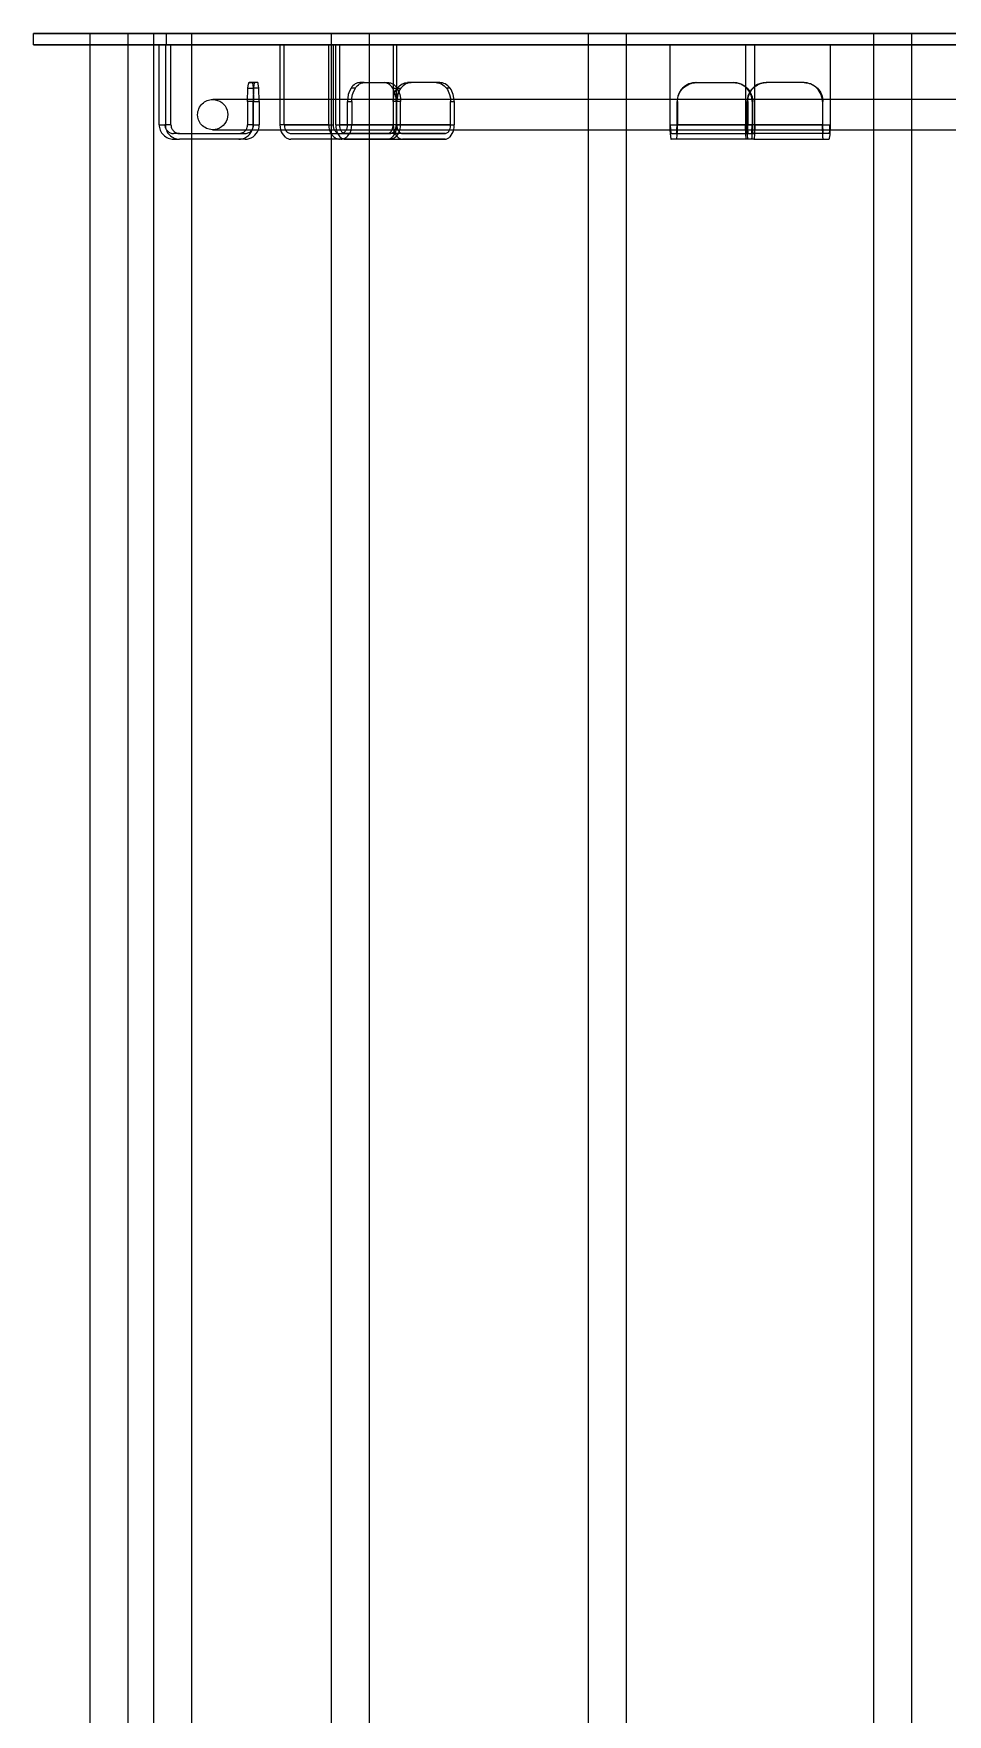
# Model space of a CAD drawing. Header units: millimetres. Extents: x 10366 to 13995, y 24552 to 29685.
# Drawn here: x 12675 to 12917.4, y 26624.6 to 27070.6 of the extents above; entities that cross this region are included whole.
import ezdxf

# ---------------------------------------------------------------- set-up
doc = ezdxf.new("R2010")
doc.units = ezdxf.units.MM
doc.header["$LTSCALE"] = 3
for name, color, linetype in [('Cyan', 120, 'Continuous'), ('Default', 7, 'Continuous'), ('Hidden_lines', 7, 'Continuous')]:
    doc.layers.add(name, color=color, linetype=linetype)

msp = doc.modelspace()

# ---------------------------------------------------------------- linework, layer by layer
at = {"layer": 'Cyan', "color": 0}
for points in [[(12718.52, 27049.08, 0), (12718.54, 27049.49, 0), (12718.61, 27049.91, 0), (12718.71, 27050.31, 0), (12718.85, 27050.67, 0), (12719.03, 27051.04, 0), (12719.24, 27051.38, 0), (12719.48, 27051.69, 0), (12719.75, 27051.97, 0), (12720.04, 27052.22, 0), (12720.36, 27052.45, 0), (12720.69, 27052.64, 0), (12721.03, 27052.8, 0), (12721.39, 27052.92, 0), (12721.76, 27053.01, 0), (12722.14, 27053.06, 0), (12722.52, 27053.08, 0)], [(12722.52, 27053.08, 0), (12722.83, 27053.07, 0), (12723.15, 27053.03, 0), (12723.76, 27052.88, 0)], [(12754.03, 27053.08, 0), (12722.52, 27053.08, 0)], [(12822.19, 27053.08, 0), (12771.37, 27053.08, 0)], [(12866.33, 27053.08, 0), (12832.19, 27053.08, 0)], [(12897.85, 27053.08, 0), (12886.26, 27053.08, 0)], [(12966.01, 27053.08, 0), (12907.85, 27053.08, 0)], [(12722.52, 27045.08, 0), (12722.42, 27045.08, 0), (12722.03, 27045.11, 0), (12721.62, 27045.19, 0), (12721.21, 27045.3, 0), (12720.84, 27045.45, 0), (12720.49, 27045.64, 0), (12720.15, 27045.86, 0), (12719.84, 27046.11, 0), (12719.57, 27046.39, 0), (12719.32, 27046.68, 0), (12719.1, 27047.01, 0), (12718.92, 27047.35, 0), (12718.77, 27047.69, 0), (12718.65, 27048.05, 0), (12718.57, 27048.43, 0), (12718.52, 27049.08, 0)], [(12723.73, 27045.27, 0), (12723.14, 27045.13, 0), (12722.52, 27045.08, 0)], [(12722.52, 27045.08, 0), (12722.52, 27045.08, 0), (12722.52, 27045.08, 0), (12722.52, 27045.08, 0), (12722.52, 27045.08, 0), (12722.52, 27045.08, 0), (12722.52, 27045.08, 0), (12722.52, 27045.08, 0), (12722.52, 27045.08, 0), (12722.52, 27045.08, 0), (12722.52, 27045.08, 0), (12722.53, 27045.08, 0), (12722.57, 27045.08, 0), (12722.73, 27045.08, 0), (12723.38, 27045.08, 0), (12725.95, 27045.08, 0), (12736.42, 27045.08, 0), (12754.03, 27045.08, 0)], [(12771.62, 27045.08, 0), (12822.19, 27045.08, 0)], [(12832.19, 27045.08, 0), (12866.31, 27045.08, 0)], [(12886.24, 27045.08, 0), (12897.85, 27045.08, 0)], [(12907.85, 27045.08, 0), (12966.01, 27045.08, 0)]]:
    msp.add_polyline3d(points, dxfattribs=at)
at = {"layer": 'Default', "color": 0}
for p, q in [((12675.02, 27067.58), (12675.02, 27070.58)), ((12690.02, 26273.58), (12690.02, 27067.58)), ((12700.02, 27067.58), (12700.02, 26273.58)), ((12706.86, 26273.58), (12706.86, 27067.58)), ((12716.86, 27067.58), (12716.86, 26273.58)), ((12740.36, 27067.58), (12740.36, 27053.08)), ((12741.5, 27053.08), (12741.5, 27067.58)), ((12754.03, 26273.58), (12754.03, 27067.58)), ((12764.03, 27067.58), (12764.03, 26273.58)), ((12770.39, 27067.58), (12770.39, 27046.36)), ((12771.37, 27046.36), (12771.37, 27067.58)), ((12822.19, 26273.58), (12822.19, 27067.58)), ((12832.19, 27067.58), (12832.19, 26273.58)), ((12843.9, 27053.08), (12843.9, 27067.58)), ((12863.84, 27067.58), (12863.84, 27056.51)), ((12866.33, 27046.36), (12866.33, 27067.58)), ((12886.26, 27067.58), (12886.26, 27046.36)), ((12897.85, 26273.58), (12897.85, 27067.58)), ((12907.85, 27067.58), (12907.85, 26273.58)), ((12732.17, 27057.58), (12733.66, 27057.58)), ((12732.98, 27057.58), (12732.17, 27057.58)), ((12734.47, 27057.58), (12732.98, 27057.58)), ((12734.76, 27056.12), (12733.26, 27056.12)), ((12774.18, 27057.58), (12775.15, 27057.58)), ((12781.8, 27057.58), (12774.18, 27057.58)), ((12782.77, 27057.58), (12781.8, 27057.58)), ((12785.47, 27056.12), (12784.5, 27056.12)), ((12847.26, 27056.12), (12847.14, 27056.12)), ((12850.79, 27057.58), (12850.67, 27057.58)), ((12850.79, 27057.58), (12860.75, 27057.58)), ((12860.63, 27057.58), (12860.75, 27057.58)), ((12864.16, 27056.12), (12864.28, 27056.12)), ((12865.88, 27056.12), (12865.76, 27056.12)), ((12764.03, 27046.36), (12770.39, 27046.36)), ((12866.33, 27046.36), (12886.26, 27046.36)), ((12716.86, 27044.08), (12731.11, 27044.08)), ((12731.11, 27042.58), (12716.86, 27042.58)), ((12743.24, 27044.08), (12754.03, 27044.08)), ((12743.24, 27044.08), (12754.03, 27044.08)), ((12754.03, 27042.58), (12743.24, 27042.58)), ((12754.03, 27042.58), (12743.24, 27042.58)), ((12764.03, 27042.58), (12768.89, 27042.58)), ((12764.03, 27042.58), (12772.84, 27042.58)), ((12769.48, 27042.58), (12764.03, 27042.58)), ((12768.89, 27042.58), (12784.14, 27042.58)), ((12784.14, 27044.08), (12772.16, 27044.08)), ((12772.84, 27044.08), (12772.16, 27044.08)), ((12772.84, 27044.08), (12784.14, 27044.08)), ((12784.14, 27042.58), (12772.84, 27042.58)), ((12844.09, 27044.08), (12845.5, 27044.08)), ((12845.5, 27042.58), (12844.09, 27042.58)), ((12865.43, 27042.58), (12845.5, 27042.58)), ((12864.61, 27044.08), (12866.02, 27044.08)), ((12866.02, 27042.58), (12864.61, 27042.58)), ((12866.02, 27042.58), (12885.95, 27042.58))]:
    msp.add_line(p, q, dxfattribs=at)
msp.add_polyline3d([(12865.02, 27070.58, 0), (13055.02, 27070.58, 0), (12865.02, 27070.58, 0), (12675.02, 27070.58, 0)], close=True, dxfattribs=at)
for points in [[(13000.72, 27070.58, 0), (12733.65, 27070.58, 0), (12710.31, 27070.58, 0), (12710.26, 27070.58, 0), (12710.25, 27070.58, 0), (12710.24, 27070.58, 0), (12710.24, 27070.58, 0), (12710.24, 27070.58, 0), (12710.24, 27070.58, 0), (12710.24, 27070.58, 0), (12710.24, 27070.58, 0), (12710.24, 27070.58, 0), (12710.24, 27070.58, 0), (12710.24, 27070.58, 0), (12710.24, 27070.58, 0), (12710.24, 27070.58, 0), (12710.24, 27070.58, 0), (12710.24, 27070.58, 0), (12710.25, 27070.58, 0), (12710.26, 27070.58, 0), (12710.31, 27070.58, 0), (12710.51, 27070.58, 0), (12711.33, 27070.58, 0), (12714.76, 27070.58, 0), (12729.32, 27070.58, 0), (12865.02, 27070.58, 0), (12974.46, 27070.58, 0)], [(12690.02, 27067.58, 0), (12677.3, 27067.58, 0), (12675.16, 27067.58, 0), (12675.03, 27067.58, 0), (12675.02, 27067.58, 0), (12675.02, 27067.58, 0), (12675.02, 27067.58, 0), (12675.02, 27067.58, 0), (12675.02, 27067.58, 0), (12675.02, 27067.58, 0), (12675.02, 27067.58, 0), (12675.02, 27067.58, 0), (12675.02, 27067.58, 0), (12675.02, 27067.58, 0), (12675.02, 27067.58, 0), (12675.02, 27067.58, 0), (12675.02, 27067.58, 0), (12675.02, 27067.58, 0), (12675.02, 27067.58, 0), (12675.03, 27067.58, 0), (12675.05, 27067.58, 0), (12675.15, 27067.58, 0), (12675.54, 27067.58, 0), (12677.18, 27067.58, 0), (12684.04, 27067.58, 0), (12713.04, 27067.58, 0), (12865.02, 27067.58, 0)], [(12706.86, 27067.58, 0), (12700.02, 27067.58, 0)], [(12740.36, 27067.58, 0), (12716.86, 27067.58, 0)], [(12754.03, 27067.58, 0), (12716.86, 27067.58, 0)], [(12716.86, 27067.58, 0), (12754.03, 27067.58, 0)], [(12822.19, 27067.58, 0), (12771.37, 27067.58, 0)], [(12822.26, 27067.58, 0), (12771.37, 27067.58, 0)], [(12771.37, 27067.58, 0), (12822.43, 27067.58, 0)], [(12843.9, 27067.58, 0), (12832.19, 27067.58, 0)], [(12866.28, 27067.58, 0), (12832.19, 27067.58, 0)], [(12832.19, 27067.58, 0), (12865.02, 27067.58, 0)], [(12866.33, 27067.58, 0), (12863.84, 27067.58, 0)], [(12865.02, 27067.58, 0), (13025.27, 27067.58, 0), (13054.5, 27067.58, 0), (13054.99, 27067.58, 0), (13055.02, 27067.58, 0), (13055.02, 27067.58, 0), (13055.02, 27067.58, 0), (13055.02, 27067.58, 0), (13055.02, 27067.58, 0), (13055.02, 27067.58, 0), (13055.02, 27067.58, 0), (13055.02, 27067.58, 0), (13055.02, 27067.58, 0), (13055.02, 27067.58, 0), (13055.02, 27067.58, 0), (13055.02, 27067.58, 0), (13055.02, 27067.58, 0), (13055.02, 27067.58, 0), (13055.01, 27067.58, 0), (13054.99, 27067.58, 0), (13054.89, 27067.58, 0), (13054.5, 27067.58, 0), (13052.86, 27067.58, 0), (13040.02, 27067.58, 0)], [(12865.02, 27067.58, 0), (12866.45, 27067.58, 0)], [(12897.85, 27067.58, 0), (12886.26, 27067.58, 0)], [(12886.26, 27067.58, 0), (12898.17, 27067.58, 0)], [(12898, 27067.58, 0), (12886.26, 27067.58, 0)], [(12958.67, 27067.58, 0), (12907.85, 27067.58, 0)], [(12907.85, 27067.58, 0), (12966.32, 27067.58, 0)], [(12966.15, 27067.58, 0), (12907.85, 27067.58, 0)], [(12731.76, 27052.58, 0), (12731.88, 27056.12, 0)], [(12731.88, 27056.12, 0), (12732.02, 27057.23, 0), (12732.06, 27057.39, 0), (12732.09, 27057.5, 0), (12732.11, 27057.54, 0), (12732.12, 27057.55, 0), (12732.13, 27057.56, 0), (12732.14, 27057.57, 0), (12732.15, 27057.58, 0), (12732.15, 27057.58, 0), (12732.15, 27057.58, 0), (12732.16, 27057.58, 0), (12732.16, 27057.58, 0), (12732.17, 27057.58, 0)], [(12732.98, 27057.58, 0), (12732.98, 27057.58, 0), (12732.99, 27057.58, 0), (12732.99, 27057.58, 0), (12733, 27057.58, 0), (12733, 27057.58, 0), (12733.01, 27057.57, 0), (12733.01, 27057.56, 0), (12733.02, 27057.55, 0), (12733.04, 27057.52, 0), (12733.06, 27057.48, 0), (12733.1, 27057.36, 0), (12733.17, 27056.96, 0), (12733.26, 27056.12, 0)], [(12733.26, 27056.12, 0), (12733.38, 27052.58, 0)], [(12734.76, 27056.12, 0), (12734.62, 27057.23, 0), (12734.58, 27057.39, 0), (12734.55, 27057.5, 0), (12734.53, 27057.54, 0), (12734.52, 27057.55, 0), (12734.51, 27057.56, 0), (12734.5, 27057.57, 0), (12734.5, 27057.58, 0), (12734.49, 27057.58, 0), (12734.49, 27057.58, 0), (12734.48, 27057.58, 0), (12734.48, 27057.58, 0), (12734.47, 27057.58, 0)], [(12734.88, 27052.58, 0), (12734.76, 27056.12, 0)], [(12771.49, 27056.12, 0), (12771.78, 27056.46, 0), (12772.1, 27056.77, 0), (12772.43, 27057.02, 0), (12772.78, 27057.23, 0), (12773.13, 27057.39, 0), (12773.49, 27057.5, 0), (12773.84, 27057.56, 0), (12774.18, 27057.58, 0)], [(12781.8, 27057.58, 0), (12782.14, 27057.56, 0), (12782.5, 27057.5, 0), (12782.85, 27057.39, 0), (12783.2, 27057.23, 0), (12783.55, 27057.02, 0), (12783.89, 27056.77, 0), (12784.2, 27056.46, 0), (12784.5, 27056.12, 0)], [(12785.47, 27056.12, 0), (12785.17, 27056.46, 0), (12784.86, 27056.77, 0), (12784.52, 27057.02, 0), (12784.18, 27057.23, 0), (12783.82, 27057.39, 0), (12783.47, 27057.5, 0), (12783.12, 27057.56, 0), (12782.77, 27057.58, 0)], [(12784.5, 27056.12, 0), (12784.76, 27055.73, 0), (12784.99, 27055.32, 0), (12785.34, 27054.42, 0), (12785.55, 27053.49, 0), (12785.61, 27052.58, 0)], [(12786.58, 27052.58, 0), (12786.52, 27053.49, 0), (12786.32, 27054.42, 0), (12785.96, 27055.32, 0), (12785.73, 27055.73, 0), (12785.47, 27056.12, 0)], [(12847.14, 27056.12, 0), (12846.8, 27055.73, 0), (12846.49, 27055.32, 0), (12846.24, 27054.88, 0), (12846.03, 27054.42, 0), (12845.87, 27053.96, 0), (12845.77, 27053.49, 0), (12845.7, 27053.03, 0), (12845.68, 27052.58, 0)], [(12845.8, 27052.58, 0), (12845.82, 27053.03, 0), (12845.89, 27053.49, 0), (12846, 27053.96, 0), (12846.15, 27054.42, 0), (12846.36, 27054.88, 0), (12846.62, 27055.32, 0), (12846.92, 27055.73, 0), (12847.26, 27056.12, 0)], [(12850.67, 27057.58, 0), (12850.22, 27057.56, 0), (12849.76, 27057.5, 0), (12849.29, 27057.39, 0), (12848.83, 27057.23, 0), (12848.38, 27057.02, 0), (12847.94, 27056.77, 0), (12847.53, 27056.46, 0), (12847.14, 27056.12, 0)], [(12847.26, 27056.12, 0), (12847.65, 27056.46, 0), (12848.06, 27056.77, 0), (12848.5, 27057.02, 0), (12848.95, 27057.23, 0), (12849.42, 27057.39, 0), (12849.88, 27057.5, 0), (12850.34, 27057.56, 0), (12850.79, 27057.58, 0)], [(12861.55, 27057.5, 0), (12861.09, 27057.56, 0), (12860.63, 27057.58, 0)], [(12860.75, 27057.58, 0), (12861.2, 27057.56, 0), (12861.66, 27057.5, 0), (12862.13, 27057.39, 0), (12862.59, 27057.23, 0), (12863.04, 27057.02, 0), (12863.48, 27056.77, 0), (12863.9, 27056.46, 0), (12864.28, 27056.12, 0)], [(12864.28, 27056.12, 0), (12864.72, 27055.62, 0), (12865.08, 27055.07, 0)], [(12865.76, 27056.12, 0), (12865.42, 27055.73, 0), (12865.11, 27055.32, 0), (12864.86, 27054.88, 0), (12864.65, 27054.42, 0), (12864.49, 27053.96, 0), (12864.38, 27053.49, 0), (12864.32, 27053.03, 0), (12864.3, 27052.58, 0)], [(12864.42, 27052.58, 0), (12864.44, 27053.03, 0), (12864.51, 27053.49, 0), (12864.62, 27053.96, 0), (12864.77, 27054.42, 0), (12864.98, 27054.88, 0), (12865.24, 27055.32, 0), (12865.54, 27055.73, 0), (12865.88, 27056.12, 0)], [(12866.33, 27056.61, 0), (12865.76, 27056.12, 0)], [(12865.88, 27056.12, 0), (12866.33, 27056.51, 0)], [(12770.39, 27046.36, 0), (12770.44, 27045.68, 0), (12770.57, 27044.97, 0), (12770.79, 27044.29, 0), (12771.11, 27043.69, 0), (12771.3, 27043.43, 0), (12771.5, 27043.2, 0), (12771.72, 27043.01, 0), (12771.94, 27042.85, 0), (12772.17, 27042.73, 0), (12772.4, 27042.65, 0), (12772.62, 27042.6, 0), (12772.84, 27042.58, 0)], [(12771.37, 27046.36, 0), (12771.39, 27045.95, 0), (12771.47, 27045.52, 0), (12771.61, 27045.12, 0), (12771.8, 27044.75, 0), (12771.91, 27044.59, 0), (12772.03, 27044.45, 0), (12772.16, 27044.34, 0), (12772.3, 27044.24, 0), (12772.44, 27044.17, 0), (12772.57, 27044.12, 0), (12772.71, 27044.09, 0), (12772.84, 27044.08, 0)], [(12866.33, 27046.36, 0), (12866.24, 27043.69, 0), (12866.13, 27042.85, 0), (12866.1, 27042.73, 0), (12866.08, 27042.65, 0), (12866.06, 27042.62, 0), (12866.05, 27042.61, 0), (12866.05, 27042.6, 0), (12866.04, 27042.59, 0), (12866.04, 27042.59, 0), (12866.03, 27042.59, 0), (12866.03, 27042.59, 0), (12866.03, 27042.58, 0), (12866.02, 27042.58, 0), (12866.02, 27042.58, 0)], [(12866.2, 27046.36, 0), (12866.15, 27044.75, 0), (12866.09, 27044.24, 0), (12866.07, 27044.17, 0), (12866.05, 27044.12, 0), (12866.04, 27044.1, 0), (12866.04, 27044.1, 0), (12866.04, 27044.09, 0), (12866.03, 27044.09, 0), (12866.03, 27044.09, 0), (12866.03, 27044.09, 0), (12866.03, 27044.08, 0), (12866.02, 27044.08, 0), (12866.02, 27044.08, 0), (12866.02, 27044.08, 0)], [(12886.26, 27046.36, 0), (12886.17, 27043.69, 0), (12886.07, 27042.85, 0), (12886.04, 27042.73, 0), (12886.01, 27042.65, 0), (12886, 27042.62, 0), (12885.99, 27042.61, 0), (12885.98, 27042.6, 0), (12885.97, 27042.59, 0), (12885.97, 27042.59, 0), (12885.97, 27042.59, 0), (12885.96, 27042.59, 0), (12885.96, 27042.58, 0), (12885.96, 27042.58, 0), (12885.95, 27042.58, 0)], [(12729.49, 27044.08, 0), (12729.74, 27044.1, 0), (12730, 27044.14, 0), (12730.26, 27044.22, 0), (12730.52, 27044.33, 0), (12730.76, 27044.47, 0), (12730.99, 27044.65, 0), (12731.2, 27044.85, 0), (12731.37, 27045.08, 0)], [(12729.49, 27042.58, 0), (12729.9, 27042.61, 0), (12730.33, 27042.68, 0)], [(12731.11, 27044.08, 0), (12731.36, 27044.1, 0), (12731.62, 27044.14, 0), (12731.88, 27044.22, 0), (12732.14, 27044.33, 0), (12732.38, 27044.47, 0), (12732.61, 27044.65, 0), (12732.81, 27044.85, 0), (12732.99, 27045.08, 0)], [(12731.11, 27042.58, 0), (12731.64, 27042.62, 0), (12732.17, 27042.74, 0), (12732.71, 27042.94, 0), (12733.22, 27043.23, 0), (12733.69, 27043.61, 0), (12734.09, 27044.05, 0), (12734.42, 27044.55, 0), (12734.66, 27045.08, 0)], [(12740.53, 27045.08, 0), (12740.71, 27044.55, 0), (12740.96, 27044.05, 0), (12741.27, 27043.61, 0), (12741.62, 27043.23, 0), (12741.81, 27043.08, 0), (12742.01, 27042.94, 0), (12742.22, 27042.83, 0), (12742.42, 27042.74, 0), (12742.63, 27042.67, 0), (12742.84, 27042.62, 0), (12743.04, 27042.59, 0), (12743.24, 27042.58, 0)], [(12741.8, 27045.08, 0), (12741.93, 27044.85, 0), (12742.09, 27044.65, 0), (12742.27, 27044.47, 0), (12742.45, 27044.33, 0), (12742.65, 27044.22, 0), (12742.85, 27044.14, 0), (12743.04, 27044.1, 0), (12743.24, 27044.08, 0)], [(12769.48, 27042.58, 0), (12769.73, 27042.6, 0), (12769.98, 27042.64, 0), (12770.24, 27042.72, 0), (12770.5, 27042.83, 0)], [(12784.14, 27044.08, 0), (12784.3, 27044.1, 0), (12784.47, 27044.14, 0), (12784.64, 27044.22, 0), (12784.8, 27044.33, 0), (12784.96, 27044.47, 0), (12785.11, 27044.65, 0), (12785.24, 27044.85, 0), (12785.36, 27045.08, 0)], [(12784.14, 27042.58, 0), (12784.3, 27042.59, 0), (12784.48, 27042.62, 0), (12784.65, 27042.67, 0), (12784.83, 27042.74, 0), (12785, 27042.83, 0), (12785.18, 27042.94, 0), (12785.34, 27043.08, 0), (12785.51, 27043.23, 0), (12785.81, 27043.61, 0), (12786.07, 27044.05, 0), (12786.28, 27044.55, 0), (12786.44, 27045.08, 0)], [(12843.8, 27045.08, 0), (12843.91, 27043.23, 0), (12844, 27042.74, 0), (12844.02, 27042.67, 0), (12844.04, 27042.62, 0), (12844.05, 27042.6, 0), (12844.06, 27042.6, 0), (12844.07, 27042.59, 0), (12844.07, 27042.59, 0), (12844.08, 27042.59, 0), (12844.08, 27042.58, 0), (12844.08, 27042.58, 0), (12844.08, 27042.58, 0), (12844.09, 27042.58, 0)], [(12843.93, 27045.08, 0), (12844, 27044.33, 0), (12844.02, 27044.22, 0), (12844.04, 27044.14, 0), (12844.06, 27044.12, 0), (12844.06, 27044.11, 0), (12844.07, 27044.1, 0), (12844.07, 27044.09, 0), (12844.07, 27044.09, 0), (12844.08, 27044.09, 0), (12844.08, 27044.09, 0), (12844.08, 27044.08, 0), (12844.08, 27044.08, 0), (12844.09, 27044.08, 0)], [(12845.5, 27044.08, 0), (12845.5, 27044.08, 0), (12845.5, 27044.08, 0), (12845.51, 27044.09, 0), (12845.51, 27044.09, 0), (12845.51, 27044.09, 0), (12845.51, 27044.09, 0), (12845.52, 27044.1, 0), (12845.52, 27044.11, 0), (12845.53, 27044.13, 0), (12845.56, 27044.2, 0), (12845.6, 27044.43, 0), (12845.65, 27045.08, 0)], [(12845.5, 27042.58, 0), (12845.5, 27042.58, 0), (12845.5, 27042.58, 0), (12845.51, 27042.58, 0), (12845.51, 27042.59, 0), (12845.51, 27042.59, 0), (12845.52, 27042.59, 0), (12845.52, 27042.6, 0), (12845.53, 27042.6, 0), (12845.54, 27042.62, 0), (12845.55, 27042.64, 0), (12845.57, 27042.7, 0), (12845.62, 27042.88, 0), (12845.7, 27043.51, 0), (12845.79, 27045.08, 0)], [(12864.61, 27042.58, 0), (12864.61, 27042.58, 0), (12864.6, 27042.58, 0), (12864.6, 27042.58, 0), (12864.6, 27042.59, 0), (12864.59, 27042.59, 0), (12864.59, 27042.59, 0), (12864.58, 27042.6, 0), (12864.58, 27042.6, 0), (12864.56, 27042.62, 0), (12864.55, 27042.64, 0), (12864.53, 27042.7, 0), (12864.49, 27042.88, 0), (12864.41, 27043.51, 0), (12864.32, 27045.08, 0)], [(12864.61, 27044.08, 0), (12864.61, 27044.08, 0), (12864.6, 27044.08, 0), (12864.6, 27044.09, 0), (12864.6, 27044.09, 0), (12864.59, 27044.09, 0), (12864.59, 27044.09, 0), (12864.59, 27044.1, 0), (12864.58, 27044.11, 0), (12864.57, 27044.13, 0), (12864.55, 27044.2, 0), (12864.51, 27044.43, 0), (12864.45, 27045.08, 0)]]:
    msp.add_polyline3d(points, dxfattribs=at)
at = {"layer": 'Hidden_lines', "color": 0}
for p, q in [((12690.02, 27067.58), (12690.02, 27070.58)), ((12700.02, 27070.58), (12700.02, 27067.58)), ((12706.86, 27067.58), (12706.86, 27070.58)), ((12710.24, 27067.58), (12710.24, 27070.58)), ((12716.86, 27070.58), (12716.86, 27067.58)), ((12754.03, 27067.58), (12754.03, 27070.58)), ((12764.03, 27070.58), (12764.03, 27067.58)), ((12822.19, 27067.58), (12822.19, 27070.58)), ((12832.19, 27070.58), (12832.19, 27067.58)), ((12897.85, 27067.58), (12897.85, 27070.58)), ((12907.85, 27070.58), (12907.85, 27067.58)), ((12708.34, 27046.36), (12708.34, 27067.58)), ((12709.96, 27067.58), (12709.96, 27046.36)), ((12711.45, 27046.36), (12711.45, 27067.58)), ((12753.31, 27046.36), (12753.31, 27067.58)), ((12754.45, 27067.58), (12754.45, 27046.36)), ((12755.15, 27046.36), (12755.15, 27067.58)), ((12756.13, 27067.58), (12756.13, 27046.36)), ((12731.88, 27056.12), (12733.38, 27056.12)), ((12760.36, 27056.12), (12759.21, 27056.12)), ((12761.5, 27057.58), (12767.98, 27057.58)), ((12762.65, 27057.58), (12761.5, 27057.58)), ((12762.65, 27057.58), (12769.12, 27057.58)), ((12767.98, 27057.58), (12769.12, 27057.58)), ((12770.27, 27056.12), (12771.41, 27056.12)), ((12771.49, 27056.12), (12772.46, 27056.12)), ((12863.84, 27056.51), (12863.84, 27046.36)), ((12879.37, 27057.58), (12869.41, 27057.58)), ((12733.26, 27052.58), (12731.76, 27052.58)), ((12731.76, 27052.58), (12731.76, 27046.36)), ((12733.26, 27046.36), (12733.26, 27052.58)), ((12733.38, 27052.58), (12734.88, 27052.58)), ((12733.38, 27046.36), (12733.38, 27052.58)), ((12734.88, 27052.58), (12734.88, 27046.36)), ((12740.36, 27053.08), (12740.36, 27046.36)), ((12741.5, 27046.36), (12741.5, 27053.08)), ((12758.26, 27052.58), (12759.41, 27052.58)), ((12758.26, 27046.36), (12758.26, 27052.58)), ((12759.41, 27052.58), (12759.41, 27046.36)), ((12771.34, 27052.58), (12770.37, 27052.58)), ((12770.37, 27052.58), (12770.37, 27046.36)), ((12772.36, 27052.58), (12771.22, 27052.58)), ((12771.22, 27052.58), (12771.22, 27046.36)), ((12772.36, 27046.36), (12772.36, 27052.58)), ((12785.61, 27052.58), (12786.58, 27052.58)), ((12785.61, 27046.36), (12785.61, 27052.58)), ((12786.58, 27052.58), (12786.58, 27046.36)), ((12843.9, 27046.36), (12843.9, 27053.08)), ((12845.68, 27052.58), (12845.8, 27052.58)), ((12845.68, 27046.36), (12845.68, 27052.58)), ((12845.8, 27052.58), (12845.8, 27046.36)), ((12864.3, 27046.36), (12864.3, 27052.58)), ((12864.42, 27052.58), (12864.42, 27046.36)), ((12865.62, 27052.58), (12865.62, 27046.36)), ((12865.74, 27046.36), (12865.74, 27052.58)), ((12884.24, 27052.58), (12884.24, 27046.36)), ((12884.36, 27052.58), (12884.24, 27052.58)), ((12884.36, 27046.36), (12884.36, 27052.58)), ((12708.34, 27046.36), (12709.96, 27046.36)), ((12711.45, 27046.36), (12709.84, 27046.36)), ((12733.38, 27046.36), (12731.76, 27046.36)), ((12733.26, 27046.36), (12734.88, 27046.36)), ((12753.31, 27046.36), (12740.36, 27046.36)), ((12741.5, 27046.36), (12754.45, 27046.36)), ((12755.15, 27046.36), (12764.03, 27046.36)), ((12771.37, 27046.36), (12756.13, 27046.36)), ((12785.61, 27046.36), (12770.37, 27046.36)), ((12771.34, 27046.36), (12786.58, 27046.36)), ((12843.9, 27046.36), (12863.84, 27046.36)), ((12845.68, 27046.36), (12865.62, 27046.36)), ((12865.74, 27046.36), (12845.8, 27046.36)), ((12884.36, 27046.36), (12864.42, 27046.36)), ((12713.73, 27044.08), (12712.11, 27044.08)), ((12712.11, 27042.58), (12713.73, 27042.58)), ((12713.73, 27044.08), (12716.86, 27044.08)), ((12716.86, 27042.58), (12713.73, 27042.58)), ((12754.03, 27044.08), (12756.53, 27044.08)), ((12754.03, 27044.08), (12756.19, 27044.08)), ((12756.53, 27042.58), (12754.03, 27042.58)), ((12756.19, 27042.58), (12754.03, 27042.58)), ((12756.53, 27044.08), (12769.48, 27044.08)), ((12764.03, 27042.58), (12756.53, 27042.58)), ((12768.89, 27044.08), (12757.6, 27044.08)), ((12772.16, 27044.08), (12757.6, 27044.08)), ((12757.6, 27042.58), (12764.03, 27042.58)), ((12757.6, 27042.58), (12764.03, 27042.58)), ((12772.16, 27044.08), (12768.89, 27044.08)), ((12845.5, 27044.08), (12865.43, 27044.08)), ((12885.95, 27044.08), (12866.02, 27044.08))]:
    msp.add_line(p, q, dxfattribs=at)
for points in [[(12700.02, 27067.58, 0), (12690.02, 27067.58, 0)], [(12716.86, 27067.58, 0), (12706.86, 27067.58, 0)], [(12771.37, 27067.58, 0), (12740.36, 27067.58, 0)], [(12771.37, 27067.58, 0), (12754.03, 27067.58, 0)], [(12754.03, 27067.58, 0), (12771.37, 27067.58, 0)], [(12832.19, 27067.58, 0), (12822.19, 27067.58, 0)], [(12832.19, 27067.58, 0), (12822.26, 27067.58, 0)], [(12822.43, 27067.58, 0), (12832.19, 27067.58, 0)], [(12863.84, 27067.58, 0), (12843.9, 27067.58, 0)], [(12886.26, 27067.58, 0), (12866.28, 27067.58, 0)], [(12886.26, 27067.58, 0), (12866.33, 27067.58, 0)], [(12866.45, 27067.58, 0), (12886.26, 27067.58, 0)], [(12907.85, 27067.58, 0), (12897.85, 27067.58, 0)], [(12907.85, 27067.58, 0), (12898, 27067.58, 0)], [(12898.17, 27067.58, 0), (12907.85, 27067.58, 0)], [(12733.38, 27056.12, 0), (12733.26, 27052.58, 0)], [(12733.66, 27057.58, 0), (12733.66, 27057.58, 0), (12733.65, 27057.58, 0), (12733.65, 27057.58, 0), (12733.65, 27057.58, 0), (12733.64, 27057.58, 0), (12733.64, 27057.57, 0), (12733.63, 27057.56, 0), (12733.62, 27057.55, 0), (12733.6, 27057.52, 0), (12733.58, 27057.48, 0), (12733.54, 27057.36, 0), (12733.47, 27056.96, 0), (12733.38, 27056.12, 0)], [(12759.21, 27056.12, 0), (12758.79, 27055.32, 0), (12758.49, 27054.42, 0), (12758.32, 27053.49, 0), (12758.26, 27052.58, 0)], [(12761.5, 27057.58, 0), (12761.21, 27057.56, 0), (12760.91, 27057.5, 0), (12760.61, 27057.39, 0), (12760.31, 27057.23, 0), (12760.02, 27057.02, 0), (12759.73, 27056.77, 0), (12759.46, 27056.46, 0), (12759.21, 27056.12, 0)], [(12759.41, 27052.58, 0), (12759.46, 27053.49, 0), (12759.64, 27054.42, 0), (12759.94, 27055.32, 0), (12760.36, 27056.12, 0)], [(12760.36, 27056.12, 0), (12760.6, 27056.46, 0), (12760.87, 27056.77, 0), (12761.16, 27057.02, 0), (12761.45, 27057.23, 0), (12761.75, 27057.39, 0), (12762.06, 27057.5, 0), (12762.35, 27057.56, 0), (12762.65, 27057.58, 0)], [(12770.27, 27056.12, 0), (12770.02, 27056.46, 0), (12769.75, 27056.77, 0), (12769.46, 27057.02, 0), (12769.17, 27057.23, 0), (12768.87, 27057.39, 0), (12768.57, 27057.5, 0), (12768.27, 27057.56, 0), (12767.98, 27057.58, 0)], [(12769.12, 27057.58, 0), (12769.41, 27057.56, 0), (12769.71, 27057.5, 0), (12770.01, 27057.39, 0), (12770.31, 27057.23, 0), (12770.61, 27057.02, 0), (12770.89, 27056.77, 0), (12771.16, 27056.46, 0), (12771.41, 27056.12, 0)], [(12771.22, 27052.58, 0), (12771.16, 27053.49, 0), (12770.99, 27054.42, 0), (12770.69, 27055.32, 0), (12770.27, 27056.12, 0)], [(12770.37, 27052.58, 0), (12770.43, 27053.49, 0), (12770.64, 27054.42, 0), (12770.99, 27055.32, 0), (12771.22, 27055.73, 0), (12771.49, 27056.12, 0)], [(12772.46, 27056.12, 0), (12772.19, 27055.73, 0), (12771.96, 27055.32, 0), (12771.61, 27054.42, 0), (12771.41, 27053.49, 0), (12771.34, 27052.58, 0)], [(12771.41, 27056.12, 0), (12771.83, 27055.32, 0), (12772.13, 27054.42, 0), (12772.3, 27053.49, 0), (12772.36, 27052.58, 0)], [(12775.15, 27057.58, 0), (12774.81, 27057.56, 0), (12774.46, 27057.5, 0), (12774.1, 27057.39, 0), (12773.75, 27057.23, 0), (12773.4, 27057.02, 0), (12773.07, 27056.77, 0), (12772.75, 27056.46, 0), (12772.46, 27056.12, 0)], [(12862.06, 27057.37, 0), (12861.55, 27057.5, 0)], [(12863.43, 27056.72, 0), (12862.84, 27057.07, 0), (12862.22, 27057.32, 0)], [(12864.16, 27056.12, 0), (12863.54, 27056.64, 0)], [(12865.62, 27052.58, 0), (12865.6, 27053.03, 0), (12865.53, 27053.49, 0), (12865.42, 27053.96, 0), (12865.27, 27054.42, 0), (12865.06, 27054.88, 0), (12864.8, 27055.32, 0), (12864.5, 27055.73, 0), (12864.16, 27056.12, 0)], [(12865.08, 27055.07, 0), (12865.38, 27054.45, 0), (12865.58, 27053.82, 0), (12865.7, 27053.19, 0), (12865.74, 27052.58, 0)], [(12869.29, 27057.58, 0), (12868.55, 27057.53, 0), (12867.79, 27057.35, 0), (12867.03, 27057.04, 0), (12866.33, 27056.61, 0)], [(12866.33, 27056.51, 0), (12866.68, 27056.77, 0), (12867.06, 27056.99, 0), (12867.84, 27057.33, 0), (12868.63, 27057.52, 0), (12869.41, 27057.58, 0)], [(12882.78, 27056.12, 0), (12882.39, 27056.46, 0), (12881.98, 27056.77, 0), (12881.54, 27057.02, 0), (12881.09, 27057.23, 0), (12880.62, 27057.39, 0), (12880.16, 27057.5, 0), (12879.7, 27057.56, 0), (12879.25, 27057.58, 0)], [(12879.37, 27057.58, 0), (12879.82, 27057.56, 0), (12880.28, 27057.5, 0), (12880.75, 27057.39, 0), (12881.21, 27057.23, 0), (12881.66, 27057.02, 0), (12882.1, 27056.77, 0), (12882.51, 27056.46, 0), (12882.9, 27056.12, 0)], [(12884.24, 27052.58, 0), (12884.22, 27053.03, 0), (12884.15, 27053.49, 0), (12884.04, 27053.96, 0), (12883.89, 27054.42, 0), (12883.68, 27054.88, 0), (12883.42, 27055.32, 0), (12883.12, 27055.73, 0), (12882.78, 27056.12, 0)], [(12882.9, 27056.12, 0), (12883.24, 27055.73, 0), (12883.55, 27055.32, 0), (12883.8, 27054.88, 0), (12884.01, 27054.42, 0), (12884.17, 27053.96, 0), (12884.27, 27053.49, 0), (12884.34, 27053.03, 0), (12884.36, 27052.58, 0)], [(12723.76, 27052.88, 0), (12724.37, 27052.63, 0), (12724.91, 27052.29, 0), (12725.39, 27051.87, 0), (12725.79, 27051.39, 0), (12726.1, 27050.86, 0), (12726.33, 27050.29, 0), (12726.47, 27049.71, 0), (12726.52, 27049.09, 0), (12726.47, 27048.47, 0), (12726.32, 27047.85, 0), (12726.07, 27047.24, 0), (12725.73, 27046.7, 0), (12725.31, 27046.22, 0), (12724.83, 27045.82, 0), (12724.3, 27045.5, 0), (12723.73, 27045.27, 0)], [(12771.37, 27053.08, 0), (12754.03, 27053.08, 0)], [(12832.19, 27053.08, 0), (12822.19, 27053.08, 0)], [(12886.26, 27053.08, 0), (12866.33, 27053.08, 0)], [(12907.85, 27053.08, 0), (12897.85, 27053.08, 0)], [(12708.34, 27046.36, 0), (12708.36, 27046.02, 0), (12708.4, 27045.68, 0), (12708.49, 27045.32, 0), (12708.61, 27044.97, 0), (12708.76, 27044.63, 0), (12708.95, 27044.29, 0), (12709.18, 27043.98, 0), (12709.44, 27043.69, 0), (12709.73, 27043.43, 0), (12710.05, 27043.2, 0), (12710.38, 27043.01, 0), (12710.72, 27042.85, 0), (12711.07, 27042.73, 0), (12711.42, 27042.65, 0), (12711.77, 27042.6, 0), (12712.11, 27042.58, 0)], [(12709.84, 27046.36, 0), (12709.84, 27046.16, 0), (12709.87, 27045.95, 0), (12709.92, 27045.74, 0), (12710, 27045.52, 0), (12710.09, 27045.32, 0), (12710.21, 27045.12, 0), (12710.34, 27044.93, 0), (12710.5, 27044.75, 0), (12710.68, 27044.59, 0), (12710.86, 27044.45, 0), (12711.06, 27044.34, 0), (12711.27, 27044.24, 0), (12711.48, 27044.17, 0), (12711.69, 27044.12, 0), (12711.9, 27044.09, 0), (12712.11, 27044.08, 0)], [(12709.96, 27046.36, 0), (12709.97, 27046.02, 0), (12710.02, 27045.68, 0), (12710.11, 27045.32, 0), (12710.22, 27044.97, 0), (12710.38, 27044.63, 0), (12710.57, 27044.29, 0), (12710.8, 27043.98, 0), (12711.06, 27043.69, 0), (12711.35, 27043.43, 0), (12711.67, 27043.2, 0), (12712, 27043.01, 0), (12712.34, 27042.85, 0), (12712.69, 27042.73, 0), (12713.04, 27042.65, 0), (12713.39, 27042.6, 0), (12713.73, 27042.58, 0)], [(12711.45, 27046.36, 0), (12711.46, 27046.16, 0), (12711.49, 27045.95, 0), (12711.54, 27045.74, 0), (12711.61, 27045.52, 0), (12711.71, 27045.32, 0), (12711.83, 27045.12, 0), (12711.96, 27044.93, 0), (12712.12, 27044.75, 0), (12712.29, 27044.59, 0), (12712.48, 27044.45, 0), (12712.68, 27044.34, 0), (12712.89, 27044.24, 0), (12713.1, 27044.17, 0), (12713.31, 27044.12, 0), (12713.52, 27044.09, 0), (12713.73, 27044.08, 0)], [(12730.33, 27042.68, 0), (12730.92, 27042.87, 0), (12731.5, 27043.16, 0), (12731.77, 27043.35, 0), (12732.02, 27043.56, 0), (12732.26, 27043.79, 0), (12732.47, 27044.05, 0), (12732.82, 27044.6, 0), (12733.07, 27045.19, 0), (12733.21, 27045.78, 0), (12733.26, 27046.36, 0)], [(12731.37, 27045.08, 0), (12731.55, 27045.39, 0), (12731.67, 27045.72, 0), (12731.74, 27046.04, 0), (12731.76, 27046.36, 0)], [(12732.99, 27045.08, 0), (12733.17, 27045.39, 0), (12733.29, 27045.72, 0), (12733.36, 27046.04, 0), (12733.38, 27046.36, 0)], [(12734.66, 27045.08, 0), (12734.76, 27045.41, 0), (12734.82, 27045.73, 0), (12734.88, 27046.36, 0)], [(12740.36, 27046.36, 0), (12740.4, 27045.73, 0), (12740.53, 27045.08, 0)], [(12741.5, 27046.36, 0), (12741.52, 27046.04, 0), (12741.57, 27045.72, 0), (12741.67, 27045.39, 0), (12741.8, 27045.08, 0)], [(12753.31, 27046.36, 0), (12753.36, 27045.68, 0), (12753.51, 27044.97, 0), (12753.78, 27044.29, 0), (12753.95, 27043.98, 0), (12754.15, 27043.69, 0), (12754.37, 27043.43, 0), (12754.61, 27043.2, 0), (12754.87, 27043.01, 0), (12755.13, 27042.85, 0), (12755.4, 27042.73, 0), (12755.66, 27042.65, 0), (12755.93, 27042.6, 0), (12756.19, 27042.58, 0)], [(12754.45, 27046.36, 0), (12754.48, 27045.95, 0), (12754.57, 27045.52, 0), (12754.73, 27045.12, 0), (12754.84, 27044.93, 0), (12754.96, 27044.75, 0), (12755.09, 27044.59, 0), (12755.24, 27044.45, 0), (12755.39, 27044.34, 0), (12755.55, 27044.24, 0), (12755.71, 27044.17, 0), (12755.87, 27044.12, 0), (12756.03, 27044.09, 0), (12756.19, 27044.08, 0)], [(12755.15, 27046.36, 0), (12755.19, 27045.68, 0), (12755.33, 27044.97, 0), (12755.55, 27044.29, 0), (12755.87, 27043.69, 0), (12756.06, 27043.43, 0), (12756.26, 27043.2, 0), (12756.48, 27043.01, 0), (12756.7, 27042.85, 0), (12756.93, 27042.73, 0), (12757.16, 27042.65, 0), (12757.38, 27042.6, 0), (12757.6, 27042.58, 0)], [(12756.13, 27046.36, 0), (12756.15, 27045.95, 0), (12756.23, 27045.52, 0), (12756.37, 27045.12, 0), (12756.56, 27044.75, 0), (12756.67, 27044.59, 0), (12756.79, 27044.45, 0), (12756.92, 27044.34, 0), (12757.06, 27044.24, 0), (12757.2, 27044.17, 0), (12757.33, 27044.12, 0), (12757.47, 27044.09, 0), (12757.6, 27044.08, 0)], [(12756.53, 27044.08, 0), (12756.68, 27044.09, 0), (12756.84, 27044.12, 0), (12757.01, 27044.17, 0), (12757.17, 27044.24, 0), (12757.33, 27044.34, 0), (12757.48, 27044.45, 0), (12757.62, 27044.59, 0), (12757.76, 27044.75, 0), (12757.88, 27044.93, 0), (12757.98, 27045.12, 0), (12758.14, 27045.52, 0), (12758.24, 27045.95, 0), (12758.26, 27046.36, 0)], [(12756.53, 27042.58, 0), (12756.79, 27042.6, 0), (12757.05, 27042.65, 0), (12757.32, 27042.73, 0), (12757.59, 27042.85, 0), (12757.85, 27043.01, 0), (12758.1, 27043.2, 0), (12758.34, 27043.43, 0), (12758.56, 27043.69, 0), (12758.76, 27043.98, 0), (12758.94, 27044.29, 0), (12759.21, 27044.97, 0), (12759.36, 27045.68, 0), (12759.41, 27046.36, 0)], [(12768.89, 27042.58, 0), (12769.11, 27042.6, 0), (12769.34, 27042.65, 0), (12769.57, 27042.73, 0), (12769.8, 27042.85, 0), (12770.02, 27043.01, 0), (12770.23, 27043.2, 0), (12770.44, 27043.43, 0), (12770.63, 27043.69, 0), (12770.8, 27043.98, 0), (12771.07, 27044.63, 0), (12771.25, 27045.32, 0), (12771.32, 27045.85, 0), (12771.34, 27046.36, 0)], [(12768.89, 27044.08, 0), (12769.03, 27044.09, 0), (12769.16, 27044.12, 0), (12769.3, 27044.17, 0), (12769.44, 27044.24, 0), (12769.57, 27044.34, 0), (12769.7, 27044.45, 0), (12769.83, 27044.59, 0), (12769.94, 27044.75, 0), (12770.04, 27044.93, 0), (12770.21, 27045.32, 0), (12770.31, 27045.74, 0), (12770.36, 27046.05, 0), (12770.37, 27046.36, 0)], [(12769.48, 27044.08, 0), (12769.63, 27044.09, 0), (12769.79, 27044.12, 0), (12769.96, 27044.17, 0), (12770.12, 27044.24, 0), (12770.28, 27044.34, 0), (12770.43, 27044.45, 0), (12770.57, 27044.59, 0), (12770.71, 27044.75, 0), (12770.83, 27044.93, 0), (12770.93, 27045.12, 0), (12771.09, 27045.52, 0), (12771.19, 27045.95, 0), (12771.22, 27046.36, 0)], [(12770.5, 27042.83, 0), (12770.7, 27042.94, 0), (12770.89, 27043.07, 0), (12771.27, 27043.4, 0), (12771.6, 27043.8, 0), (12771.88, 27044.27, 0), (12772.09, 27044.78, 0), (12772.24, 27045.31, 0), (12772.33, 27045.84, 0), (12772.36, 27046.36, 0)], [(12785.36, 27045.08, 0), (12785.47, 27045.39, 0), (12785.55, 27045.72, 0), (12785.6, 27046.04, 0), (12785.61, 27046.36, 0)], [(12786.44, 27045.08, 0), (12786.55, 27045.73, 0), (12786.58, 27046.36, 0)], [(12843.78, 27046.36, 0), (12843.8, 27045.08, 0)], [(12843.9, 27046.36, 0), (12843.93, 27045.08, 0)], [(12845.65, 27045.08, 0), (12845.68, 27046.36, 0)], [(12845.79, 27045.08, 0), (12845.8, 27046.36, 0)], [(12863.71, 27046.36, 0), (12863.8, 27043.69, 0), (12863.91, 27042.85, 0), (12863.94, 27042.73, 0), (12863.96, 27042.65, 0), (12863.98, 27042.62, 0), (12863.99, 27042.61, 0), (12863.99, 27042.6, 0), (12864, 27042.59, 0), (12864, 27042.59, 0), (12864.01, 27042.59, 0), (12864.01, 27042.59, 0), (12864.01, 27042.58, 0), (12864.02, 27042.58, 0), (12864.02, 27042.58, 0)], [(12863.84, 27046.36, 0), (12863.89, 27044.75, 0), (12863.95, 27044.24, 0), (12863.97, 27044.17, 0), (12863.99, 27044.12, 0), (12864, 27044.1, 0), (12864, 27044.1, 0), (12864, 27044.09, 0), (12864.01, 27044.09, 0), (12864.01, 27044.09, 0), (12864.01, 27044.09, 0), (12864.01, 27044.08, 0), (12864.02, 27044.08, 0), (12864.02, 27044.08, 0), (12864.02, 27044.08, 0)], [(12864.32, 27045.08, 0), (12864.3, 27046.36, 0)], [(12864.45, 27045.08, 0), (12864.42, 27046.36, 0)], [(12865.43, 27042.58, 0), (12865.44, 27042.58, 0), (12865.44, 27042.58, 0), (12865.44, 27042.59, 0), (12865.45, 27042.59, 0), (12865.45, 27042.59, 0), (12865.45, 27042.59, 0), (12865.46, 27042.6, 0), (12865.47, 27042.61, 0), (12865.48, 27042.63, 0), (12865.5, 27042.66, 0), (12865.52, 27042.76, 0), (12865.58, 27043.05, 0), (12865.74, 27046.36, 0)], [(12865.43, 27044.08, 0), (12865.43, 27044.08, 0), (12865.44, 27044.08, 0), (12865.44, 27044.08, 0), (12865.44, 27044.09, 0), (12865.44, 27044.09, 0), (12865.44, 27044.09, 0), (12865.45, 27044.09, 0), (12865.45, 27044.1, 0), (12865.46, 27044.11, 0), (12865.47, 27044.13, 0), (12865.49, 27044.19, 0), (12865.52, 27044.36, 0), (12865.62, 27046.36, 0)], [(12884.54, 27042.58, 0), (12884.54, 27042.58, 0), (12884.54, 27042.58, 0), (12884.53, 27042.59, 0), (12884.53, 27042.59, 0), (12884.52, 27042.59, 0), (12884.52, 27042.59, 0), (12884.51, 27042.6, 0), (12884.51, 27042.61, 0), (12884.49, 27042.63, 0), (12884.48, 27042.66, 0), (12884.45, 27042.76, 0), (12884.39, 27043.05, 0), (12884.24, 27046.36, 0)], [(12884.54, 27044.08, 0), (12884.54, 27044.08, 0), (12884.54, 27044.08, 0), (12884.54, 27044.08, 0), (12884.53, 27044.09, 0), (12884.53, 27044.09, 0), (12884.53, 27044.09, 0), (12884.53, 27044.09, 0), (12884.52, 27044.1, 0), (12884.51, 27044.11, 0), (12884.5, 27044.13, 0), (12884.49, 27044.19, 0), (12884.45, 27044.36, 0), (12884.36, 27046.36, 0)], [(12886.14, 27046.36, 0), (12886.08, 27044.75, 0), (12886.02, 27044.24, 0), (12886, 27044.17, 0), (12885.99, 27044.12, 0), (12885.98, 27044.1, 0), (12885.97, 27044.1, 0), (12885.97, 27044.09, 0), (12885.97, 27044.09, 0), (12885.96, 27044.09, 0), (12885.96, 27044.09, 0), (12885.96, 27044.08, 0), (12885.96, 27044.08, 0), (12885.96, 27044.08, 0), (12885.95, 27044.08, 0)], [(12754.03, 27045.08, 0), (12771.62, 27045.08, 0)], [(12822.19, 27045.08, 0), (12832.19, 27045.08, 0)], [(12866.31, 27045.08, 0), (12886.24, 27045.08, 0)], [(12897.85, 27045.08, 0), (12907.85, 27045.08, 0)]]:
    msp.add_polyline3d(points, dxfattribs=at)
msp.add_polyline3d([(12716.86, 27067.58, 0), (12711.83, 27067.58, 0), (12710.63, 27067.58, 0), (12710.34, 27067.58, 0), (12710.27, 27067.58, 0), (12710.25, 27067.58, 0), (12710.24, 27067.58, 0), (12710.24, 27067.58, 0), (12710.24, 27067.58, 0), (12710.24, 27067.58, 0), (12710.24, 27067.58, 0), (12710.24, 27067.58, 0), (12710.24, 27067.58, 0), (12710.24, 27067.58, 0), (12710.24, 27067.58, 0), (12710.24, 27067.58, 0), (12710.24, 27067.58, 0), (12710.24, 27067.58, 0), (12710.24, 27067.58, 0), (12710.24, 27067.58, 0), (12710.24, 27067.58, 0), (12710.24, 27067.58, 0), (12710.24, 27067.58, 0), (12710.24, 27067.58, 0), (12710.24, 27067.58, 0), (12710.24, 27067.58, 0), (12710.24, 27067.58, 0), (12710.25, 27067.58, 0), (12710.25, 27067.58, 0), (12710.28, 27067.58, 0), (12710.41, 27067.58, 0), (12710.91, 27067.58, 0), (12713, 27067.58, 0)], close=True, dxfattribs=at)

doc.saveas('drawing.dxf')
